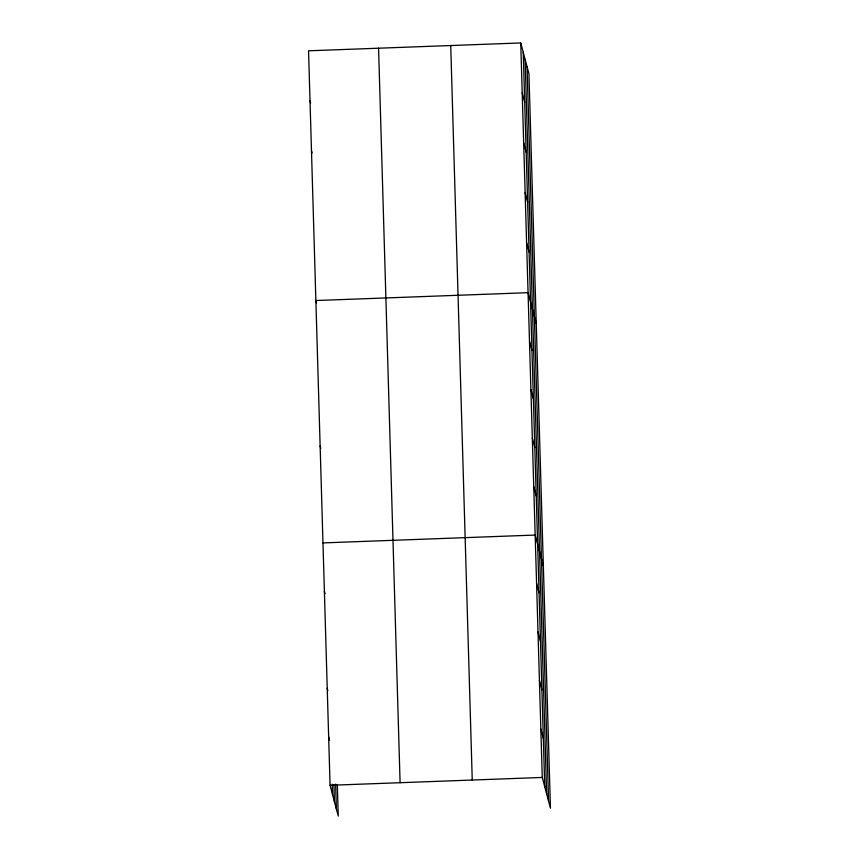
<?xml version="1.0" encoding="UTF-8"?>
<svg xmlns="http://www.w3.org/2000/svg" width="859" height="859" viewBox="0 0 859 859"><rect width="100%" height="100%" fill="white"/><g stroke="black" fill="none" stroke-linecap="round" stroke-linejoin="round"><path stroke-width="1.29" d="M520.747 42.95L542.265 777.449L550.447 808.201L528.929 73.702L520.747 42.95L308.553 50.799L330.071 785.298L338.253 816.05L337.329 784.611M322.963 542.909L535.168 535.06L543.35 565.813M330.071 785.298L542.265 777.449M522.208 92.901L524.699 102.253M523.679 142.841L526.17 152.193M525.139 192.792L527.63 202.144M526.599 242.732L529.09 252.084M536.252 323.435L528.07 292.683L315.865 300.532L316.488 302.873M529.488 341.152L531.979 350.515M530.905 389.632L533.396 398.984M532.322 438.111L534.813 447.464M533.75 486.591L536.231 495.944M536.585 583.54L539.076 592.893M538.002 632.02L540.494 641.372M539.431 680.489L541.911 689.852M540.848 728.969L543.339 738.321M310.013 100.75L310.636 103.08M311.473 150.69L312.096 153.031M320.128 445.961L320.751 448.301M324.391 591.389L325.013 593.73M327.225 688.338L327.848 690.679M328.643 736.818L329.577 740.329M527.05 66.637L548.568 801.136M525.117 59.368L546.635 793.866M523.238 52.302L544.756 786.801M450.728 45.538L472.246 780.036M378.572 48.211L400.09 782.71M335.644 784.095L336.374 808.985M333.936 784.686L334.441 801.715M332.25 784.17L332.562 794.65"/></g></svg>
